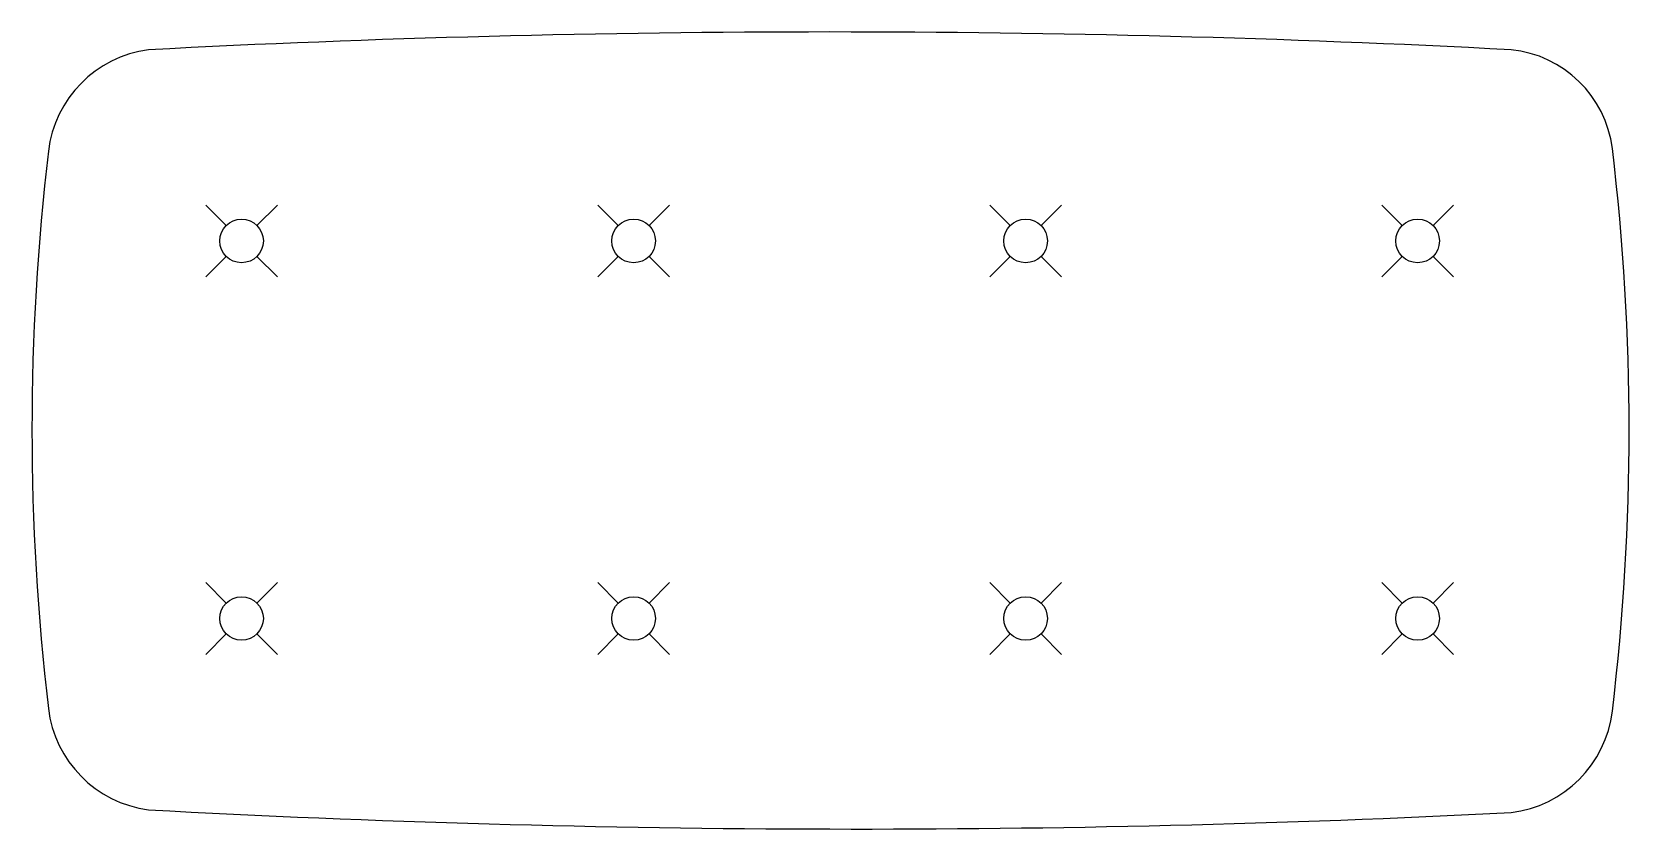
# Model space of a CAD drawing. Header units: millimetres. Extents: x -831.13 to -830.03, y 2696.75 to 2697.3.
import ezdxf

# ---------------------------------------------------------------- set-up
doc = ezdxf.new("R2010")
doc.units = ezdxf.units.MM
doc.header["$LTSCALE"] = 10
doc.layers.add('Móveis_sofás', color=2, linetype='Continuous')

msp = doc.modelspace()

# ---------------------------------------------------------------- linework, layer by layer
at = {"layer": 'Móveis_sofás', "color": 1}
for p, q in [((-830.9931, 2697.1654), (-831.0072, 2697.1795)), ((-830.9719, 2697.1654), (-830.9577, 2697.1795)), ((-830.7231, 2697.1654), (-830.7372, 2697.1795)), ((-830.7019, 2697.1654), (-830.6877, 2697.1795)), ((-830.4531, 2697.1654), (-830.4672, 2697.1795)), ((-830.4319, 2697.1654), (-830.4177, 2697.1795)), ((-830.1831, 2697.1654), (-830.1972, 2697.1795)), ((-830.1619, 2697.1654), (-830.1477, 2697.1795)), ((-830.9931, 2697.1442), (-831.0072, 2697.13)), ((-830.9719, 2697.1442), (-830.9577, 2697.13)), ((-830.7231, 2697.1442), (-830.7372, 2697.13)), ((-830.7019, 2697.1442), (-830.6877, 2697.13)), ((-830.4531, 2697.1442), (-830.4672, 2697.13)), ((-830.4319, 2697.1442), (-830.4177, 2697.13)), ((-830.1831, 2697.1442), (-830.1972, 2697.13)), ((-830.1619, 2697.1442), (-830.1477, 2697.13)), ((-830.9931, 2696.9054), (-831.0072, 2696.9195)), ((-830.9719, 2696.9054), (-830.9577, 2696.9195)), ((-830.7231, 2696.9054), (-830.7372, 2696.9195)), ((-830.7019, 2696.9054), (-830.6877, 2696.9195)), ((-830.4531, 2696.9054), (-830.4672, 2696.9195)), ((-830.4319, 2696.9054), (-830.4177, 2696.9195)), ((-830.1831, 2696.9054), (-830.1972, 2696.9195)), ((-830.1619, 2696.9054), (-830.1477, 2696.9195)), ((-830.9931, 2696.8842), (-831.0072, 2696.87)), ((-830.9719, 2696.8842), (-830.9577, 2696.87)), ((-830.7231, 2696.8842), (-830.7372, 2696.87)), ((-830.7019, 2696.8842), (-830.6877, 2696.87)), ((-830.4531, 2696.8842), (-830.4672, 2696.87)), ((-830.4319, 2696.8842), (-830.4177, 2696.87)), ((-830.1831, 2696.8842), (-830.1972, 2696.87)), ((-830.1619, 2696.8842), (-830.1477, 2696.87))]:
    msp.add_line(p, q, dxfattribs=at)
at = {"layer": 'Móveis_sofás'}
msp.add_lwpolyline([(-831.0466, 2696.763, 0.026122), (-830.1082, 2696.7611, 0.345593), (-830.0384, 2696.831, 0.059444), (-830.0384, 2697.2185, 0.350413), (-830.1082, 2697.2865, 0.026122), (-831.0466, 2697.2865, 0.343141), (-831.1156, 2697.2166, 0.058848), (-831.1156, 2696.8329, 0.343141)], format="xyb", close=True, dxfattribs=at)
at = {"layer": 'Móveis_sofás', "color": 1}
for centre in [(-830.9825, 2697.1548), (-830.7125, 2697.1548), (-830.4425, 2697.1548), (-830.1725, 2697.1548), (-830.9825, 2696.8948), (-830.7125, 2696.8948), (-830.4425, 2696.8948), (-830.1725, 2696.8948)]:
    msp.add_circle(centre, 0.015, dxfattribs=at)

doc.saveas('drawing.dxf')
